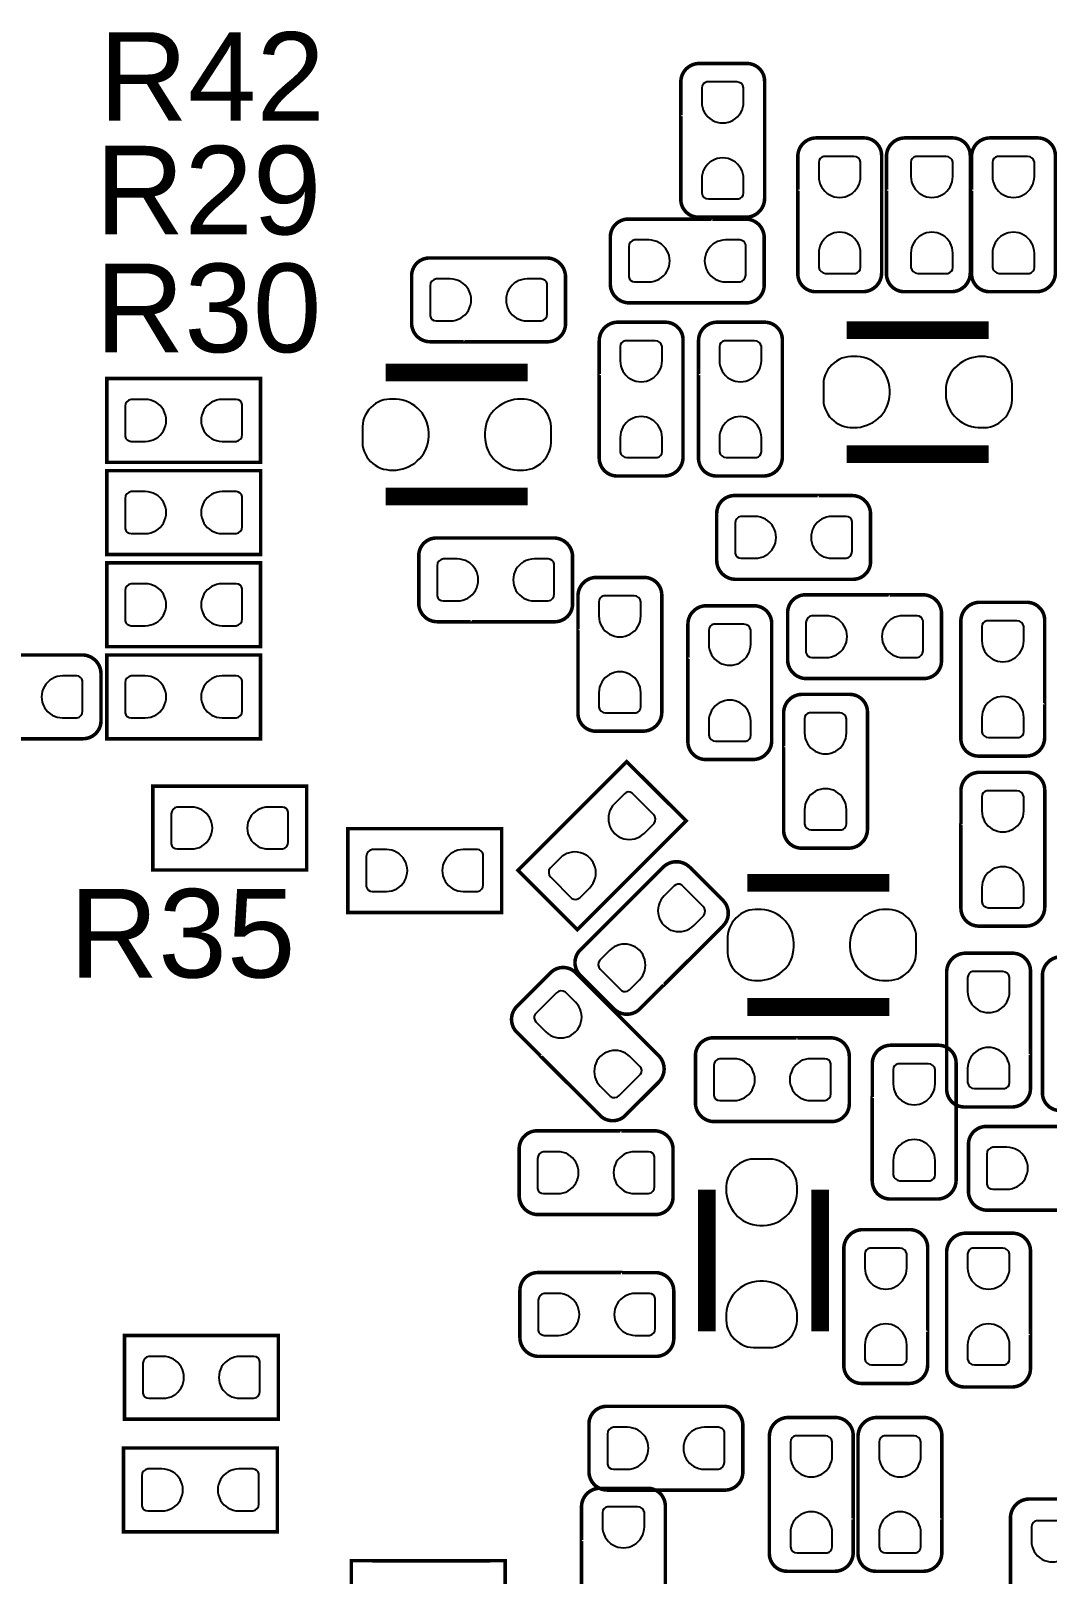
# Model space of a CAD drawing. Extents: x 52.2 to 109.2, y 0 to 35.
# Drawn here: x 74.54 to 81.82, y 12.43 to 23.49 of the extents above; entities that cross this region are included whole.
import ezdxf

# ---------------------------------------------------------------- set-up
doc = ezdxf.new("R2010")
doc.units = 0
doc.header["$MEASUREMENT"] = 0
doc.layers.get('0').update_dxf_attribs({"linetype": 'CONTINUOUS'})
doc.layers.add('BG_NCROUTE_PATH', color=231, linetype='CONTINUOUS')
doc.layers.add('PIN_BOTTOM', color=11, linetype='CONTINUOUS')

# ---------------------------------------------------------------- blocks, each defined once
blk = doc.blocks.new('AAA')
at = {"layer": 'BG_NCROUTE_PATH', "const_width": 0.0254}
for points in [[(-24.601932, 20.493482), (-24.601932, 20.73275, 0.414214), (-24.734266, 20.865084), (-25.075388, 20.865084, 0.414214), (-25.202134, 20.738338), (-25.202134, 19.89836, 0.414214), (-25.066752, 19.762978), (-24.730202, 19.762978, 0.414214), (-24.601678, 19.891502), (-24.601678, 20.493228), (-24.601932, 20.493482)], [(-26.684732, 19.960082), (-26.684732, 20.19935, 0.414214), (-26.817066, 20.331684), (-27.158188, 20.331684, 0.414214), (-27.284934, 20.204938), (-27.284934, 19.36496, 0.414214), (-27.149552, 19.229578), (-26.813002, 19.229578, 0.414214), (-26.684478, 19.358102), (-26.684478, 19.959828), (-26.684732, 19.960082)], [(-26.075132, 19.960082), (-26.075132, 20.19935, 0.414214), (-26.207466, 20.331684), (-26.548588, 20.331684, 0.414214), (-26.675334, 20.204938), (-26.675334, 19.36496, 0.414214), (-26.539952, 19.229578), (-26.203402, 19.229578, 0.414214), (-26.074878, 19.358102), (-26.074878, 19.959828), (-26.075132, 19.960082)], [(-25.440132, 19.960082), (-25.440132, 20.19935, 0.414214), (-25.572466, 20.331684), (-25.913588, 20.331684, 0.414214), (-26.040334, 20.204938), (-26.040334, 19.36496, 0.414214), (-25.904952, 19.229578), (-25.568402, 19.229578, 0.414214), (-25.439878, 19.358102), (-25.439878, 19.959828), (-25.440132, 19.960082)], [(-24.827484, 19.74977), (-25.066752, 19.74977, 0.414214), (-25.199086, 19.617436), (-25.199086, 19.276314, 0.414214), (-25.07234, 19.149568), (-24.232362, 19.149568, 0.414214), (-24.09698, 19.28495), (-24.09698, 19.6215, 0.414214), (-24.225504, 19.750024), (-24.82723, 19.750024), (-24.827484, 19.74977)], [(-23.04542, 18.87093), (-22.806152, 18.87093, 0.414214), (-22.673818, 19.003264), (-22.673818, 19.344386, 0.414214), (-22.800564, 19.471132), (-23.640542, 19.471132, 0.414214), (-23.775924, 19.33575), (-23.775924, 18.9992, 0.414214), (-23.6474, 18.870676), (-23.045674, 18.870676), (-23.04542, 18.87093)], [(-24.728932, 18.639282), (-24.728932, 18.87855, 0.414214), (-24.861266, 19.010884), (-25.202388, 19.010884, 0.414214), (-25.329134, 18.884138), (-25.329134, 18.04416, 0.414214), (-25.193752, 17.908778), (-24.857202, 17.908778, 0.414214), (-24.728678, 18.037302), (-24.728678, 18.639028), (-24.728932, 18.639282)], [(-24.017732, 18.639282), (-24.017732, 18.87855, 0.414214), (-24.150066, 19.010884), (-24.491188, 19.010884, 0.414214), (-24.617934, 18.884138), (-24.617934, 18.04416, 0.414214), (-24.482552, 17.908778), (-24.146002, 17.908778, 0.414214), (-24.017478, 18.037302), (-24.017478, 18.639028), (-24.017732, 18.639282)], [(-25.589484, 17.76857), (-25.828752, 17.76857, 0.414214), (-25.961086, 17.636236), (-25.961086, 17.295114, 0.414214), (-25.83434, 17.168368), (-24.994362, 17.168368, 0.414214), (-24.85898, 17.30375), (-24.85898, 17.6403, 0.414214), (-24.987504, 17.768824), (-25.58923, 17.768824), (-25.589484, 17.76857)], [(-23.09622, 16.86433), (-22.856952, 16.86433, 0.414214), (-22.724618, 16.996664), (-22.724618, 17.337786, 0.414214), (-22.851364, 17.464532), (-23.691342, 17.464532, 0.414214), (-23.826724, 17.32915), (-23.826724, 16.9926, 0.414214), (-23.6982, 16.864076), (-23.096474, 16.864076), (-23.09622, 16.86433)], [(-23.865332, 16.810482), (-23.865332, 17.04975, 0.414214), (-23.997666, 17.182084), (-24.338788, 17.182084, 0.414214), (-24.465534, 17.055338), (-24.465534, 16.21536, 0.414214), (-24.330152, 16.079978), (-23.993602, 16.079978, 0.414214), (-23.865078, 16.208502), (-23.865078, 16.810228), (-23.865332, 16.810482)], [(-26.097484, 17.05737), (-26.336752, 17.05737, 0.414214), (-26.469086, 16.925036), (-26.469086, 16.583914, 0.414214), (-26.34234, 16.457168), (-25.502362, 16.457168, 0.414214), (-25.36698, 16.59255), (-25.36698, 16.9291, 0.414214), (-25.495504, 17.057624), (-26.09723, 17.057624), (-26.097484, 17.05737)], [(-27.207972, 16.273018), (-27.207972, 16.03375, 0.414214), (-27.075638, 15.901416), (-26.734516, 15.901416, 0.414214), (-26.60777, 16.028162), (-26.60777, 16.86814, 0.414214), (-26.743152, 17.003522), (-27.079702, 17.003522, 0.414214), (-27.208226, 16.874998), (-27.208226, 16.273272), (-27.207972, 16.273018)], [(-24.652732, 16.607282), (-24.652732, 16.84655, 0.414214), (-24.785066, 16.978884), (-25.126188, 16.978884, 0.414214), (-25.252934, 16.852138), (-25.252934, 16.01216, 0.414214), (-25.117552, 15.876778), (-24.781002, 15.876778, 0.414214), (-24.652478, 16.005302), (-24.652478, 16.607028), (-24.652732, 16.607282)], [(-19.71802, 16.02613), (-19.478752, 16.02613, 0.414214), (-19.346418, 16.158464), (-19.346418, 16.499586, 0.414214), (-19.473164, 16.626332), (-20.313142, 16.626332, 0.414214), (-20.448524, 16.49095), (-20.448524, 16.1544, 0.414214), (-20.32, 16.025876), (-19.718274, 16.025876), (-19.71802, 16.02613)], [(-25.338532, 15.972282), (-25.338532, 16.21155, 0.414214), (-25.470866, 16.343884), (-25.811988, 16.343884, 0.414214), (-25.938734, 16.217138), (-25.938734, 15.37716, 0.414214), (-25.803352, 15.241778), (-25.466802, 15.241778, 0.414214), (-25.338278, 15.370302), (-25.338278, 15.972028), (-25.338532, 15.972282)], [(-26.608532, 15.413482), (-26.608532, 15.65275, 0.414214), (-26.740866, 15.785084), (-27.081988, 15.785084, 0.414214), (-27.208734, 15.658338), (-27.208734, 14.81836, 0.414214), (-27.073352, 14.682978), (-26.736802, 14.682978, 0.414214), (-26.608278, 14.811502), (-26.608278, 15.413228), (-26.608532, 15.413482)], [(-24.478488, 14.25956), (-24.309324, 14.090396, 0.414377), (-24.122126, 14.090396), (-23.880826, 14.331696, 0.413713), (-23.880826, 14.510766), (-24.474932, 15.104872, 0.413621), (-24.666194, 15.104872), (-24.904192, 14.866874, 0.414602), (-24.904192, 14.68501), (-24.478742, 14.25956), (-24.478488, 14.25956)], [(-27.106372, 13.758418), (-27.106372, 13.51915, 0.414214), (-26.974038, 13.386816), (-26.632916, 13.386816, 0.414214), (-26.50617, 13.513562), (-26.50617, 14.35354, 0.414214), (-26.641552, 14.488922), (-26.978102, 14.488922, 0.414214), (-27.106626, 14.360398), (-27.106626, 13.758672), (-27.106372, 13.758418)], [(-27.792172, 13.733018), (-27.792172, 13.49375, 0.414214), (-27.659838, 13.361416), (-27.318716, 13.361416, 0.414214), (-27.19197, 13.488162), (-27.19197, 14.32814, 0.414214), (-27.327352, 14.463522), (-27.663902, 14.463522, 0.414214), (-27.792426, 14.334998), (-27.792426, 13.733272), (-27.792172, 13.733018)], [(-23.597362, 13.751814), (-23.428198, 13.920978, 0.414377), (-23.428198, 14.108176), (-23.669498, 14.349476, 0.413713), (-23.848568, 14.349476), (-24.442674, 13.75537, 0.413621), (-24.442674, 13.564108), (-24.204676, 13.32611, 0.414602), (-24.022812, 13.32611), (-23.597362, 13.75156), (-23.597362, 13.751814)], [(-25.973532, 13.457682), (-25.973532, 13.69695, 0.414214), (-26.105866, 13.829284), (-26.446988, 13.829284, 0.414214), (-26.573734, 13.702538), (-26.573734, 12.86256, 0.414214), (-26.438352, 12.727178), (-26.101802, 12.727178, 0.414214), (-25.973278, 12.855702), (-25.973278, 13.457428), (-25.973532, 13.457682)], [(-25.437084, 13.88237), (-25.676352, 13.88237, 0.414214), (-25.808686, 13.750036), (-25.808686, 13.408914, 0.414214), (-25.68194, 13.282168), (-24.841962, 13.282168, 0.414214), (-24.70658, 13.41755), (-24.70658, 13.7541, 0.414214), (-24.835104, 13.882624), (-25.43683, 13.882624), (-25.437084, 13.88237)], [(-27.392884, 13.24737), (-27.632152, 13.24737, 0.414214), (-27.764486, 13.115036), (-27.764486, 12.773914, 0.414214), (-27.63774, 12.647168), (-26.797762, 12.647168, 0.414214), (-26.66238, 12.78255), (-26.66238, 13.1191, 0.414214), (-26.790904, 13.247624), (-27.39263, 13.247624), (-27.392884, 13.24737)], [(-24.174704, 13.215874), (-24.413972, 13.215874, 0.414214), (-24.546306, 13.08354), (-24.546306, 12.742418, 0.414214), (-24.41956, 12.615672), (-23.579582, 12.615672, 0.414214), (-23.4442, 12.751054), (-23.4442, 13.087604, 0.414214), (-23.572724, 13.216128), (-24.17445, 13.216128), (-24.174704, 13.215874)], [(-26.369772, 11.777218), (-26.369772, 11.53795, 0.414214), (-26.237438, 11.405616), (-25.896316, 11.405616, 0.414214), (-25.76957, 11.532362), (-25.76957, 12.37234, 0.414214), (-25.904952, 12.507722), (-26.241502, 12.507722, 0.414214), (-26.370026, 12.379198), (-26.370026, 11.777472), (-26.369772, 11.777218)], [(-27.106372, 11.751818), (-27.106372, 11.51255, 0.414214), (-26.974038, 11.380216), (-26.632916, 11.380216, 0.414214), (-26.50617, 11.506962), (-26.50617, 12.34694, 0.414214), (-26.641552, 12.482322), (-26.978102, 12.482322, 0.414214), (-27.106626, 12.353798), (-27.106626, 11.752072), (-27.106372, 11.751818)], [(-24.179784, 12.199874), (-24.419052, 12.199874, 0.414214), (-24.551386, 12.06754), (-24.551386, 11.726418, 0.414214), (-24.42464, 11.599672), (-23.584662, 11.599672, 0.414214), (-23.44928, 11.735054), (-23.44928, 12.071604, 0.414214), (-23.577804, 12.200128), (-24.17953, 12.200128), (-24.179784, 12.199874)], [(-26.471372, 10.431018), (-26.471372, 10.19175, 0.414214), (-26.339038, 10.059416), (-25.997916, 10.059416, 0.414214), (-25.87117, 10.186162), (-25.87117, 11.02614, 0.414214), (-26.006552, 11.161522), (-26.343102, 11.161522, 0.414214), (-26.471626, 11.032998), (-26.471626, 10.431272), (-26.471372, 10.431018)], [(-25.836372, 10.431018), (-25.836372, 10.19175, 0.414214), (-25.704038, 10.059416), (-25.362916, 10.059416, 0.414214), (-25.23617, 10.186162), (-25.23617, 11.02614, 0.414214), (-25.371552, 11.161522), (-25.708102, 11.161522, 0.414214), (-25.836626, 11.032998), (-25.836626, 10.431272), (-25.836372, 10.431018)], [(-24.31542, 10.64133), (-24.076152, 10.64133, 0.414214), (-23.943818, 10.773664), (-23.943818, 11.114786, 0.414214), (-24.070564, 11.241532), (-24.910542, 11.241532, 0.414214), (-25.045924, 11.10615), (-25.045924, 10.7696, 0.414214), (-24.9174, 10.641076), (-24.315674, 10.641076), (-24.31542, 10.64133)], [(-23.890732, 10.282682), (-23.890732, 10.52195, 0.414214), (-24.023066, 10.654284), (-24.364188, 10.654284, 0.414214), (-24.490934, 10.527538), (-24.490934, 9.68756, 0.414214), (-24.355552, 9.552178), (-24.019002, 9.552178, 0.414214), (-23.890478, 9.680702), (-23.890478, 10.282428), (-23.890732, 10.282682)], [(-27.563572, 9.846818), (-27.563572, 9.60755, 0.414214), (-27.431238, 9.475216), (-27.090116, 9.475216, 0.414214), (-26.96337, 9.601962), (-26.96337, 10.44194, 0.414214), (-27.098752, 10.577322), (-27.435302, 10.577322, 0.414214), (-27.563826, 10.448798), (-27.563826, 9.847072), (-27.563572, 9.846818)]]:
    blk.add_lwpolyline(points, format="xyb", dxfattribs=at)
at = {"layer": 'BG_NCROUTE_PATH'}
for points, const_width in [([(-25.790652, 18.95475), (-26.806652, 18.95475)], 0.127), ([(-22.488652, 18.64995), (-23.504652, 18.64995)], 0.127), ([(-21.133562, 18.60677), (-21.591778, 18.60677), (-21.591778, 18.006314), (-20.489672, 18.006314), (-20.489672, 18.60677), (-21.133562, 18.60677)], 0.0254), ([(-26.806652, 18.06575), (-25.790652, 18.06575)], 0.127), ([(-20.948142, 17.34693), (-20.489926, 17.34693), (-20.489926, 17.947386), (-21.592032, 17.947386), (-21.592032, 17.34693), (-20.948142, 17.34693)], 0.0254), ([(-23.504652, 17.76095), (-22.488652, 17.76095)], 0.127), ([(-21.133562, 17.28597), (-21.591778, 17.28597), (-21.591778, 16.685514), (-20.489672, 16.685514), (-20.489672, 17.28597), (-21.133562, 17.28597)], 0.0254), ([(-21.133562, 16.62557), (-21.591778, 16.62557), (-21.591778, 16.025114), (-20.489672, 16.025114), (-20.489672, 16.62557), (-21.133562, 16.62557)], 0.0254), ([(-24.184356, 14.981682), (-23.860506, 14.657578), (-23.435818, 15.082012), (-24.21509, 15.861538), (-24.639778, 15.43685), (-24.184356, 14.981682)], 0.0254), ([(-21.463762, 15.68577), (-21.921978, 15.68577), (-21.921978, 15.085314), (-20.819872, 15.085314), (-20.819872, 15.68577), (-21.463762, 15.68577)], 0.0254), ([(-22.860762, 15.38097), (-23.318978, 15.38097), (-23.318978, 14.780514), (-22.216872, 14.780514), (-22.216872, 15.38097), (-22.860762, 15.38097)], 0.0254), ([(-25.079452, 14.99235), (-26.095452, 14.99235)], 0.127), ([(-26.095452, 14.10335), (-25.079452, 14.10335)], 0.127), ([(-25.600152, 12.79525), (-25.600152, 11.77925)], 0.127), ([(-24.787352, 11.77925), (-24.787352, 12.79525)], 0.127), ([(-21.075142, 11.14933), (-20.616926, 11.14933), (-20.616926, 11.749786), (-21.719032, 11.749786), (-21.719032, 11.14933), (-21.075142, 11.14933)], 0.0254), ([(-21.067522, 10.342626), (-20.609306, 10.342626), (-20.609306, 10.943082), (-21.711412, 10.943082), (-21.711412, 10.342626), (-21.067522, 10.342626)], 0.0254), ([(-22.885654, 10.134854), (-23.34387, 10.135108), (-23.34387, 9.534652), (-22.241764, 9.534398), (-22.241764, 10.135108), (-22.885654, 10.134854)], 0.0254)]:
    blk.add_lwpolyline(points, dxfattribs=dict(at, const_width=const_width))
at = {"layer": 'PIN_BOTTOM'}
for points in [[(-25.051766, 20.588732), (-25.051766, 20.690332, -0.375524), (-25.003252, 20.73275), (-24.787352, 20.73275, -0.36542), (-24.751538, 20.690332), (-24.751538, 20.588732, -1.000028)], [(-27.134566, 20.055332), (-27.134566, 20.156932, -0.375524), (-27.086052, 20.19935), (-26.870152, 20.19935, -0.36542), (-26.834338, 20.156932), (-26.834338, 20.055332, -1.000028)], [(-26.550366, 20.055332), (-26.550366, 20.156932, -0.375524), (-26.501852, 20.19935), (-26.285952, 20.19935, -0.36542), (-26.250138, 20.156932), (-26.250138, 20.055332, -1.000028)], [(-25.889966, 20.055332), (-25.889966, 20.156932, -0.375524), (-25.841452, 20.19935), (-25.625552, 20.19935, -0.36542), (-25.589738, 20.156932), (-25.589738, 20.055332, -1.000028)], [(-24.751538, 20.038568), (-24.751538, 19.936968, -0.375524), (-24.800052, 19.89455), (-25.015952, 19.89455, -0.36542), (-25.051766, 19.936968), (-25.051766, 20.038568, -1.000028)], [(-26.834338, 19.505168), (-26.834338, 19.403568, -0.375524), (-26.882852, 19.36115), (-27.098752, 19.36115, -0.36542), (-27.134566, 19.403568), (-27.134566, 19.505168, -1.000028)], [(-26.250138, 19.505168), (-26.250138, 19.403568, -0.375524), (-26.298652, 19.36115), (-26.514552, 19.36115, -0.36542), (-26.550366, 19.403568), (-26.550366, 19.505168, -1.000028)], [(-25.589738, 19.505168), (-25.589738, 19.403568, -0.375524), (-25.638252, 19.36115), (-25.854152, 19.36115, -0.36542), (-25.889966, 19.403568), (-25.889966, 19.505168, -1.000028)], [(-24.922734, 19.299936), (-25.024334, 19.299936, -0.375524), (-25.066752, 19.34845), (-25.066752, 19.56435, -0.36542), (-25.024334, 19.600164), (-24.922734, 19.600164, -1.000028)], [(-24.37257, 19.600164), (-24.27097, 19.600164, -0.375524), (-24.228552, 19.55165), (-24.228552, 19.33575, -0.36542), (-24.27097, 19.299936), (-24.37257, 19.299936, -1.000028)], [(-23.500334, 19.020536), (-23.601934, 19.020536, -0.375524), (-23.644352, 19.06905), (-23.644352, 19.28495, -0.36542), (-23.601934, 19.320764), (-23.500334, 19.320764, -1.000028)], [(-22.95017, 19.320764), (-22.84857, 19.320764, -0.375524), (-22.806152, 19.27225), (-22.806152, 19.05635, -0.36542), (-22.84857, 19.020536), (-22.95017, 19.020536, -1.000028)], [(-25.178766, 18.734532), (-25.178766, 18.836132, -0.375524), (-25.130252, 18.87855), (-24.914352, 18.87855, -0.36542), (-24.878538, 18.836132), (-24.878538, 18.734532, -1.000028)], [(-24.467566, 18.734532), (-24.467566, 18.836132, -0.375524), (-24.419052, 18.87855), (-24.203152, 18.87855, -0.36542), (-24.167338, 18.836132), (-24.167338, 18.734532, -1.000028)], [(-21.315934, 18.156936), (-21.417534, 18.156936, -0.375524), (-21.459952, 18.20545), (-21.459952, 18.42135, -0.36542), (-21.417534, 18.457164), (-21.315934, 18.457164, -1.000028)], [(-20.76577, 18.457164), (-20.66417, 18.457164, -0.375524), (-20.621752, 18.40865), (-20.621752, 18.19275, -0.36542), (-20.66417, 18.156936), (-20.76577, 18.156936, -1.000028)], [(-24.878538, 18.184368), (-24.878538, 18.082768, -0.375524), (-24.927052, 18.04035), (-25.142952, 18.04035, -0.36542), (-25.178766, 18.082768), (-25.178766, 18.184368, -1.000028)], [(-24.167338, 18.184368), (-24.167338, 18.082768, -0.375524), (-24.215852, 18.04035), (-24.431752, 18.04035, -0.36542), (-24.467566, 18.082768), (-24.467566, 18.184368, -1.000028)], [(-21.315934, 17.496536), (-21.417534, 17.496536, -0.375524), (-21.459952, 17.54505), (-21.459952, 17.76095, -0.36542), (-21.417534, 17.796764), (-21.315934, 17.796764, -1.000028)], [(-20.76577, 17.796764), (-20.66417, 17.796764, -0.375524), (-20.621752, 17.74825), (-20.621752, 17.53235, -0.36542), (-20.66417, 17.496536), (-20.76577, 17.496536, -1.000028)], [(-25.684734, 17.318736), (-25.786334, 17.318736, -0.375524), (-25.828752, 17.36725), (-25.828752, 17.58315, -0.36542), (-25.786334, 17.618964), (-25.684734, 17.618964, -1.000028)], [(-25.13457, 17.618964), (-25.03297, 17.618964, -0.375524), (-24.990552, 17.57045), (-24.990552, 17.35455, -0.36542), (-25.03297, 17.318736), (-25.13457, 17.318736, -1.000028)], [(-23.551134, 17.013936), (-23.652734, 17.013936, -0.375524), (-23.695152, 17.06245), (-23.695152, 17.27835, -0.36542), (-23.652734, 17.314164), (-23.551134, 17.314164, -1.000028)], [(-23.00097, 17.314164), (-22.89937, 17.314164, -0.375524), (-22.856952, 17.26565), (-22.856952, 17.04975, -0.36542), (-22.89937, 17.013936), (-23.00097, 17.013936, -1.000028)], [(-24.315166, 16.905732), (-24.315166, 17.007332, -0.375524), (-24.266652, 17.04975), (-24.050752, 17.04975, -0.36542), (-24.014938, 17.007332), (-24.014938, 16.905732, -1.000028)], [(-21.315934, 16.836136), (-21.417534, 16.836136, -0.375524), (-21.459952, 16.88465), (-21.459952, 17.10055, -0.36542), (-21.417534, 17.136364), (-21.315934, 17.136364, -1.000028)], [(-20.76577, 17.136364), (-20.66417, 17.136364, -0.375524), (-20.621752, 17.08785), (-20.621752, 16.87195, -0.36542), (-20.66417, 16.836136), (-20.76577, 16.836136, -1.000028)], [(-27.058366, 16.727932), (-27.058366, 16.829532, -0.375524), (-27.009852, 16.87195), (-26.793952, 16.87195, -0.36542), (-26.758138, 16.829532), (-26.758138, 16.727932, -1.000028)], [(-26.192734, 16.607536), (-26.294334, 16.607536, -0.375524), (-26.336752, 16.65605), (-26.336752, 16.87195, -0.36542), (-26.294334, 16.907764), (-26.192734, 16.907764, -1.000028)], [(-25.64257, 16.907764), (-25.54097, 16.907764, -0.375524), (-25.498552, 16.85925), (-25.498552, 16.64335, -0.36542), (-25.54097, 16.607536), (-25.64257, 16.607536, -1.000028)], [(-25.102566, 16.702532), (-25.102566, 16.804132, -0.375524), (-25.054052, 16.84655), (-24.838152, 16.84655, -0.36542), (-24.802338, 16.804132), (-24.802338, 16.702532, -1.000028)], [(-24.014938, 16.355568), (-24.014938, 16.253968, -0.375524), (-24.063452, 16.21155), (-24.279352, 16.21155, -0.36542), (-24.315166, 16.253968), (-24.315166, 16.355568, -1.000028)], [(-21.315934, 16.175736), (-21.417534, 16.175736, -0.375524), (-21.459952, 16.22425), (-21.459952, 16.44015, -0.36542), (-21.417534, 16.475964), (-21.315934, 16.475964, -1.000028)], [(-20.76577, 16.475964), (-20.66417, 16.475964, -0.375524), (-20.621752, 16.42745), (-20.621752, 16.21155, -0.36542), (-20.66417, 16.175736), (-20.76577, 16.175736, -1.000028)], [(-20.172934, 16.175736), (-20.274534, 16.175736, -0.375524), (-20.316952, 16.22425), (-20.316952, 16.44015, -0.36542), (-20.274534, 16.475964), (-20.172934, 16.475964, -1.000028)], [(-26.758138, 16.177768), (-26.758138, 16.076168, -0.375524), (-26.806652, 16.03375), (-27.022552, 16.03375, -0.36542), (-27.058366, 16.076168), (-27.058366, 16.177768, -1.000028)], [(-24.802338, 16.152368), (-24.802338, 16.050768, -0.375524), (-24.850852, 16.00835), (-25.066752, 16.00835, -0.36542), (-25.102566, 16.050768), (-25.102566, 16.152368, -1.000028)], [(-25.788366, 16.067532), (-25.788366, 16.169132, -0.375524), (-25.739852, 16.21155), (-25.523952, 16.21155, -0.36542), (-25.488138, 16.169132), (-25.488138, 16.067532, -1.000028)], [(-27.058366, 15.508732), (-27.058366, 15.610332, -0.375524), (-27.009852, 15.65275), (-26.793952, 15.65275, -0.36542), (-26.758138, 15.610332), (-26.758138, 15.508732, -1.000028)], [(-25.488138, 15.517368), (-25.488138, 15.415768, -0.375524), (-25.536652, 15.37335), (-25.752552, 15.37335, -0.36542), (-25.788366, 15.415768), (-25.788366, 15.517368, -1.000028)], [(-24.338788, 15.347696), (-24.41067, 15.419324, -0.377036), (-24.406352, 15.48384), (-24.253698, 15.636494, -0.365683), (-24.198326, 15.631668), (-24.126698, 15.559786, -1.000063)], [(-21.646134, 15.235936), (-21.747734, 15.235936, -0.375524), (-21.790152, 15.28445), (-21.790152, 15.50035, -0.36542), (-21.747734, 15.536164), (-21.646134, 15.536164, -1.000028)], [(-21.09597, 15.536164), (-20.99437, 15.536164, -0.375524), (-20.951952, 15.48765), (-20.951952, 15.27175, -0.36542), (-20.99437, 15.235936), (-21.09597, 15.235936, -1.000028)], [(-23.737316, 15.170404), (-23.665434, 15.098776, -0.377036), (-23.669752, 15.03426), (-23.822406, 14.881606, -0.365683), (-23.877778, 14.886432), (-23.949406, 14.958314, -1.000063)], [(-23.043134, 14.931136), (-23.144734, 14.931136, -0.375524), (-23.187152, 14.97965), (-23.187152, 15.19555, -0.36542), (-23.144734, 15.231364), (-23.043134, 15.231364, -1.000028)], [(-22.49297, 15.231364), (-22.39137, 15.231364, -0.375524), (-22.348952, 15.18285), (-22.348952, 14.96695, -0.36542), (-22.39137, 14.931136), (-22.49297, 14.931136, -1.000028)], [(-26.758138, 14.958568), (-26.758138, 14.856968, -0.375524), (-26.806652, 14.81455), (-27.022552, 14.81455, -0.36542), (-27.058366, 14.856968), (-27.058366, 14.958568, -1.000028)], [(-24.694388, 14.687296), (-24.76627, 14.758924, -0.377036), (-24.761952, 14.82344), (-24.609298, 14.976094, -0.365683), (-24.553926, 14.971268), (-24.482298, 14.899386, -1.000063)], [(-24.092916, 14.510004), (-24.021034, 14.438376, -0.377036), (-24.025352, 14.37386), (-24.178006, 14.221206, -0.365683), (-24.233378, 14.226032), (-24.305006, 14.297914, -1.000063)], [(-26.956766, 14.213332), (-26.956766, 14.314932, -0.375524), (-26.908252, 14.35735), (-26.692352, 14.35735, -0.36542), (-26.656538, 14.314932), (-26.656538, 14.213332, -1.000028)], [(-23.847806, 14.137386), (-23.776178, 14.209268, -0.377036), (-23.711662, 14.20495), (-23.559008, 14.052296, -0.365683), (-23.563834, 13.996924), (-23.635716, 13.925296, -1.000063)], [(-26.656538, 13.663168), (-26.656538, 13.561568, -0.375524), (-26.705052, 13.51915), (-26.920952, 13.51915, -0.36542), (-26.956766, 13.561568), (-26.956766, 13.663168, -1.000028)], [(-25.532334, 13.432536), (-25.633934, 13.432536, -0.375524), (-25.676352, 13.48105), (-25.676352, 13.69695, -0.36542), (-25.633934, 13.732764), (-25.532334, 13.732764, -1.000028)], [(-24.98217, 13.732764), (-24.88057, 13.732764, -0.375524), (-24.838152, 13.68425), (-24.838152, 13.46835, -0.36542), (-24.88057, 13.432536), (-24.98217, 13.432536, -1.000028)], [(-24.025098, 13.535914), (-24.096726, 13.464032, -0.377036), (-24.161242, 13.46835), (-24.313896, 13.621004, -0.365683), (-24.30907, 13.676376), (-24.237188, 13.748004, -1.000063)], [(-26.423366, 13.552932), (-26.423366, 13.654532, -0.375524), (-26.374852, 13.69695), (-26.158952, 13.69695, -0.36542), (-26.123138, 13.654532), (-26.123138, 13.552932, -1.000028)], [(-26.93797, 13.097764), (-26.83637, 13.097764, -0.375524), (-26.793952, 13.04925), (-26.793952, 12.83335, -0.36542), (-26.83637, 12.797536), (-26.93797, 12.797536, -1.000028)], [(-26.123138, 13.002768), (-26.123138, 12.901168, -0.375524), (-26.171652, 12.85875), (-26.387552, 12.85875, -0.36542), (-26.423366, 12.901168), (-26.423366, 13.002768, -1.000028)], [(-24.269954, 12.76604), (-24.371554, 12.76604, -0.375524), (-24.413972, 12.814554), (-24.413972, 13.030454, -0.36542), (-24.371554, 13.066268), (-24.269954, 13.066268, -1.000028)], [(-23.71979, 13.066268), (-23.61819, 13.066268, -0.375524), (-23.575772, 13.017754), (-23.575772, 12.801854, -0.36542), (-23.61819, 12.76604), (-23.71979, 12.76604, -1.000028)], [(-26.956766, 12.232132), (-26.956766, 12.333732, -0.375524), (-26.908252, 12.37615), (-26.692352, 12.37615, -0.36542), (-26.656538, 12.333732), (-26.656538, 12.232132, -1.000028)], [(-26.220166, 12.232132), (-26.220166, 12.333732, -0.375524), (-26.171652, 12.37615), (-25.955752, 12.37615, -0.36542), (-25.919938, 12.333732), (-25.919938, 12.232132, -1.000028)], [(-24.275034, 11.75004), (-24.376634, 11.75004, -0.375524), (-24.419052, 11.798554), (-24.419052, 12.014454, -0.36542), (-24.376634, 12.050268), (-24.275034, 12.050268, -1.000028)], [(-23.72487, 12.050268), (-23.62327, 12.050268, -0.375524), (-23.580852, 12.001754), (-23.580852, 11.785854, -0.36542), (-23.62327, 11.75004), (-23.72487, 11.75004, -1.000028)], [(-26.656538, 11.681968), (-26.656538, 11.580368, -0.375524), (-26.705052, 11.53795), (-26.920952, 11.53795, -0.36542), (-26.956766, 11.580368), (-26.956766, 11.681968, -1.000028)], [(-25.919938, 11.681968), (-25.919938, 11.580368, -0.375524), (-25.968452, 11.53795), (-26.184352, 11.53795, -0.36542), (-26.220166, 11.580368), (-26.220166, 11.681968, -1.000028)], [(-21.442934, 11.298936), (-21.544534, 11.298936, -0.375524), (-21.586952, 11.34745), (-21.586952, 11.56335, -0.36542), (-21.544534, 11.599164), (-21.442934, 11.599164, -1.000028)], [(-20.89277, 11.599164), (-20.79117, 11.599164, -0.375524), (-20.748752, 11.55065), (-20.748752, 11.33475, -0.36542), (-20.79117, 11.298936), (-20.89277, 11.298936, -1.000028)], [(-24.770334, 10.790936), (-24.871934, 10.790936, -0.375524), (-24.914352, 10.83945), (-24.914352, 11.05535, -0.36542), (-24.871934, 11.091164), (-24.770334, 11.091164, -1.000028)], [(-24.22017, 11.091164), (-24.11857, 11.091164, -0.375524), (-24.076152, 11.04265), (-24.076152, 10.82675, -0.36542), (-24.11857, 10.790936), (-24.22017, 10.790936, -1.000028)], [(-26.321766, 10.885932), (-26.321766, 10.987532, -0.375524), (-26.273252, 11.02995), (-26.057352, 11.02995, -0.36542), (-26.021538, 10.987532), (-26.021538, 10.885932, -1.000028)], [(-25.686766, 10.885932), (-25.686766, 10.987532, -0.375524), (-25.638252, 11.02995), (-25.422352, 11.02995, -0.36542), (-25.386538, 10.987532), (-25.386538, 10.885932, -1.000028)], [(-21.435314, 10.492232), (-21.536914, 10.492232, -0.375524), (-21.579332, 10.540746), (-21.579332, 10.756646, -0.36542), (-21.536914, 10.79246), (-21.435314, 10.79246, -1.000028)], [(-20.88515, 10.79246), (-20.78355, 10.79246, -0.375524), (-20.741132, 10.743946), (-20.741132, 10.528046, -0.36542), (-20.78355, 10.492232), (-20.88515, 10.492232, -1.000028)], [(-24.340566, 10.377932), (-24.340566, 10.479532, -0.375524), (-24.292052, 10.52195), (-24.076152, 10.52195, -0.36542), (-24.040338, 10.479532), (-24.040338, 10.377932, -1.000028)], [(-27.413966, 10.276332), (-27.413966, 10.377932, -0.375524), (-27.365452, 10.42035), (-27.149552, 10.42035, -0.36542), (-27.113738, 10.377932), (-27.113738, 10.276332, -1.000028)], [(-26.021538, 10.335768), (-26.021538, 10.234168, -0.375524), (-26.070052, 10.19175), (-26.285952, 10.19175, -0.36542), (-26.321766, 10.234168), (-26.321766, 10.335768, -1.000028)], [(-25.386538, 10.335768), (-25.386538, 10.234168, -0.375524), (-25.435052, 10.19175), (-25.650952, 10.19175, -0.36542), (-25.686766, 10.234168), (-25.686766, 10.335768, -1.000028)]]:
    blk.add_lwpolyline(points, format="xyb", close=True, dxfattribs=at)
for points in [[(-26.781252, 18.763996), (-26.757122, 18.765266), (-26.733246, 18.763996), (-26.70937, 18.760948), (-26.685748, 18.755614), (-26.662888, 18.747994), (-26.64079, 18.738596), (-26.619708, 18.727166), (-26.599642, 18.713958), (-26.580846, 18.698718), (-26.56332, 18.682208), (-26.547572, 18.66392), (-26.533602, 18.644362), (-26.522172, 18.621502), (-26.513028, 18.597626), (-26.50617, 18.572988), (-26.501344, 18.547842), (-26.499058, 18.522442), (-26.499058, 18.497042), (-26.501344, 18.471642), (-26.50617, 18.446496), (-26.513028, 18.421858), (-26.522172, 18.397982), (-26.533602, 18.375122), (-26.547064, 18.35531), (-26.562304, 18.336768), (-26.579322, 18.31975), (-26.598118, 18.30451), (-26.61793, 18.291048), (-26.639266, 18.279618), (-26.661364, 18.27022), (-26.684224, 18.263108), (-26.707846, 18.258282), (-26.731722, 18.255742), (-26.755852, 18.255488), (-26.777696, 18.255234), (-26.799286, 18.25752), (-26.820622, 18.261838), (-26.841196, 18.268442), (-26.861262, 18.277332), (-26.880058, 18.288), (-26.897584, 18.3007), (-26.91384, 18.315178), (-26.928572, 18.331434), (-26.941272, 18.34896), (-26.952194, 18.367756), (-26.961084, 18.387568), (-26.967942, 18.408396), (-26.97226, 18.429732), (-26.974546, 18.451322), (-26.974546, 18.567908), (-26.972514, 18.589244), (-26.967942, 18.610326), (-26.961338, 18.6309), (-26.952702, 18.650458), (-26.942034, 18.669254), (-26.929588, 18.68678), (-26.915364, 18.702782), (-26.899362, 18.71726), (-26.88209, 18.72996), (-26.863548, 18.740882), (-26.84399, 18.750026), (-26.82367, 18.756884), (-26.802588, 18.761456)], [(-25.816052, 18.256504), (-25.840182, 18.255234), (-25.864058, 18.256504), (-25.887934, 18.259552), (-25.911556, 18.264886), (-25.934416, 18.272506), (-25.956514, 18.281904), (-25.977596, 18.293334), (-25.997662, 18.306542), (-26.016458, 18.321782), (-26.033984, 18.338292), (-26.049732, 18.35658), (-26.063702, 18.376138), (-26.075132, 18.398998), (-26.084276, 18.422874), (-26.091134, 18.447512), (-26.09596, 18.472658), (-26.098246, 18.498058), (-26.098246, 18.523458), (-26.09596, 18.548858), (-26.091134, 18.574004), (-26.084276, 18.598642), (-26.075132, 18.622518), (-26.063702, 18.645378), (-26.05024, 18.66519), (-26.035, 18.683732), (-26.017982, 18.70075), (-25.999186, 18.71599), (-25.979374, 18.729452), (-25.958038, 18.740882), (-25.93594, 18.75028), (-25.91308, 18.757392), (-25.889458, 18.762218), (-25.865582, 18.764758), (-25.841452, 18.765012), (-25.819608, 18.765266), (-25.798018, 18.76298), (-25.776682, 18.758662), (-25.756108, 18.752058), (-25.736042, 18.743168), (-25.717246, 18.7325), (-25.69972, 18.7198), (-25.683464, 18.705322), (-25.668732, 18.689066), (-25.656032, 18.67154), (-25.64511, 18.652744), (-25.63622, 18.632932), (-25.629362, 18.612104), (-25.625044, 18.590768), (-25.622758, 18.569178), (-25.622758, 18.452592), (-25.62479, 18.431256), (-25.629362, 18.410174), (-25.635966, 18.3896), (-25.644602, 18.370042), (-25.65527, 18.351246), (-25.667716, 18.33372), (-25.68194, 18.317718), (-25.697942, 18.30324), (-25.715214, 18.29054), (-25.733756, 18.279618), (-25.753314, 18.270474), (-25.773634, 18.263616), (-25.794716, 18.259044)], [(-23.479252, 18.459196), (-23.455122, 18.460466), (-23.431246, 18.459196), (-23.40737, 18.456148), (-23.383748, 18.450814), (-23.360888, 18.443194), (-23.33879, 18.433796), (-23.317708, 18.422366), (-23.297642, 18.409158), (-23.278846, 18.393918), (-23.26132, 18.377408), (-23.245572, 18.35912), (-23.231602, 18.339562), (-23.220172, 18.316702), (-23.211028, 18.292826), (-23.20417, 18.268188), (-23.199344, 18.243042), (-23.197058, 18.217642), (-23.197058, 18.192242), (-23.199344, 18.166842), (-23.20417, 18.141696), (-23.211028, 18.117058), (-23.220172, 18.093182), (-23.231602, 18.070322), (-23.245064, 18.05051), (-23.260304, 18.031968), (-23.277322, 18.01495), (-23.296118, 17.99971), (-23.31593, 17.986248), (-23.337266, 17.974818), (-23.359364, 17.96542), (-23.382224, 17.958308), (-23.405846, 17.953482), (-23.429722, 17.950942), (-23.453852, 17.950688), (-23.475696, 17.950434), (-23.497286, 17.95272), (-23.518622, 17.957038), (-23.539196, 17.963642), (-23.559262, 17.972532), (-23.578058, 17.9832), (-23.595584, 17.9959), (-23.61184, 18.010378), (-23.626572, 18.026634), (-23.639272, 18.04416), (-23.650194, 18.062956), (-23.659084, 18.082768), (-23.665942, 18.103596), (-23.67026, 18.124932), (-23.672546, 18.146522), (-23.672546, 18.263108), (-23.670514, 18.284444), (-23.665942, 18.305526), (-23.659338, 18.3261), (-23.650702, 18.345658), (-23.640034, 18.364454), (-23.627588, 18.38198), (-23.613364, 18.397982), (-23.597362, 18.41246), (-23.58009, 18.42516), (-23.561548, 18.436082), (-23.54199, 18.445226), (-23.52167, 18.452084), (-23.500588, 18.456656)], [(-22.514052, 17.951704), (-22.538182, 17.950434), (-22.562058, 17.951704), (-22.585934, 17.954752), (-22.609556, 17.960086), (-22.632416, 17.967706), (-22.654514, 17.977104), (-22.675596, 17.988534), (-22.695662, 18.001742), (-22.714458, 18.016982), (-22.731984, 18.033492), (-22.747732, 18.05178), (-22.761702, 18.071338), (-22.773132, 18.094198), (-22.782276, 18.118074), (-22.789134, 18.142712), (-22.79396, 18.167858), (-22.796246, 18.193258), (-22.796246, 18.218658), (-22.79396, 18.244058), (-22.789134, 18.269204), (-22.782276, 18.293842), (-22.773132, 18.317718), (-22.761702, 18.340578), (-22.74824, 18.36039), (-22.733, 18.378932), (-22.715982, 18.39595), (-22.697186, 18.41119), (-22.677374, 18.424652), (-22.656038, 18.436082), (-22.63394, 18.44548), (-22.61108, 18.452592), (-22.587458, 18.457418), (-22.563582, 18.459958), (-22.539452, 18.460212), (-22.517608, 18.460466), (-22.496018, 18.45818), (-22.474682, 18.453862), (-22.454108, 18.447258), (-22.434042, 18.438368), (-22.415246, 18.4277), (-22.39772, 18.415), (-22.381464, 18.400522), (-22.366732, 18.384266), (-22.354032, 18.36674), (-22.34311, 18.347944), (-22.33422, 18.328132), (-22.327362, 18.307304), (-22.323044, 18.285968), (-22.320758, 18.264378), (-22.320758, 18.147792), (-22.32279, 18.126456), (-22.327362, 18.105374), (-22.333966, 18.0848), (-22.342602, 18.065242), (-22.35327, 18.046446), (-22.365716, 18.02892), (-22.37994, 18.012918), (-22.395942, 17.99844), (-22.413214, 17.98574), (-22.431756, 17.974818), (-22.451314, 17.965674), (-22.471634, 17.958816), (-22.492716, 17.954244)], [(-26.095452, 14.801596), (-26.071322, 14.802866), (-26.047446, 14.801596), (-26.02357, 14.798548), (-25.999948, 14.793214), (-25.977088, 14.785594), (-25.95499, 14.776196), (-25.933908, 14.764766), (-25.913842, 14.751558), (-25.895046, 14.736318), (-25.87752, 14.719808), (-25.861772, 14.70152), (-25.847802, 14.681962), (-25.836372, 14.659102), (-25.827228, 14.635226), (-25.82037, 14.610588), (-25.815544, 14.585442), (-25.813258, 14.560042), (-25.813258, 14.534642), (-25.815544, 14.509242), (-25.82037, 14.484096), (-25.827228, 14.459458), (-25.836372, 14.435582), (-25.847802, 14.412722), (-25.861264, 14.39291), (-25.876504, 14.374368), (-25.893522, 14.35735), (-25.912318, 14.34211), (-25.93213, 14.328648), (-25.953466, 14.317218), (-25.975564, 14.30782), (-25.998424, 14.300708), (-26.022046, 14.295882), (-26.045922, 14.293342), (-26.070052, 14.293088), (-26.091896, 14.292834), (-26.113486, 14.29512), (-26.134822, 14.299438), (-26.155396, 14.306042), (-26.175462, 14.314932), (-26.194258, 14.3256), (-26.211784, 14.3383), (-26.22804, 14.352778), (-26.242772, 14.369034), (-26.255472, 14.38656), (-26.266394, 14.405356), (-26.275284, 14.425168), (-26.282142, 14.445996), (-26.28646, 14.467332), (-26.288746, 14.488922), (-26.288746, 14.605508), (-26.286714, 14.626844), (-26.282142, 14.647926), (-26.275538, 14.6685), (-26.266902, 14.688058), (-26.256234, 14.706854), (-26.243788, 14.72438), (-26.229564, 14.740382), (-26.213562, 14.75486), (-26.19629, 14.76756), (-26.177748, 14.778482), (-26.15819, 14.787626), (-26.13787, 14.794484), (-26.116788, 14.799056)], [(-25.130252, 14.294104), (-25.154382, 14.292834), (-25.178258, 14.294104), (-25.202134, 14.297152), (-25.225756, 14.302486), (-25.248616, 14.310106), (-25.270714, 14.319504), (-25.291796, 14.330934), (-25.311862, 14.344142), (-25.330658, 14.359382), (-25.348184, 14.375892), (-25.363932, 14.39418), (-25.377902, 14.413738), (-25.389332, 14.436598), (-25.398476, 14.460474), (-25.405334, 14.485112), (-25.41016, 14.510258), (-25.412446, 14.535658), (-25.412446, 14.561058), (-25.41016, 14.586458), (-25.405334, 14.611604), (-25.398476, 14.636242), (-25.389332, 14.660118), (-25.377902, 14.682978), (-25.36444, 14.70279), (-25.3492, 14.721332), (-25.332182, 14.73835), (-25.313386, 14.75359), (-25.293574, 14.767052), (-25.272238, 14.778482), (-25.25014, 14.78788), (-25.22728, 14.794992), (-25.203658, 14.799818), (-25.179782, 14.802358), (-25.155652, 14.802612), (-25.133808, 14.802866), (-25.112218, 14.80058), (-25.090882, 14.796262), (-25.070308, 14.789658), (-25.050242, 14.780768), (-25.031446, 14.7701), (-25.01392, 14.7574), (-24.997664, 14.742922), (-24.982932, 14.726666), (-24.970232, 14.70914), (-24.95931, 14.690344), (-24.95042, 14.670532), (-24.943562, 14.649704), (-24.939244, 14.628368), (-24.936958, 14.606778), (-24.936958, 14.490192), (-24.93899, 14.468856), (-24.943562, 14.447774), (-24.950166, 14.4272), (-24.958802, 14.407642), (-24.96947, 14.388846), (-24.981916, 14.37132), (-24.99614, 14.355318), (-25.012142, 14.34084), (-25.029414, 14.32814), (-25.047956, 14.317218), (-25.067514, 14.308074), (-25.087834, 14.301216), (-25.108916, 14.296644)], [(-24.927306, 12.82065), (-24.926036, 12.79652), (-24.927306, 12.772644), (-24.930354, 12.748768), (-24.935688, 12.725146), (-24.943308, 12.702286), (-24.952706, 12.680188), (-24.964136, 12.659106), (-24.977344, 12.63904), (-24.992584, 12.620244), (-25.009094, 12.602718), (-25.027382, 12.58697), (-25.04694, 12.573), (-25.0698, 12.56157), (-25.093676, 12.552426), (-25.118314, 12.545568), (-25.14346, 12.540742), (-25.16886, 12.538456), (-25.19426, 12.538456), (-25.21966, 12.540742), (-25.244806, 12.545568), (-25.269444, 12.552426), (-25.29332, 12.56157), (-25.31618, 12.573), (-25.335992, 12.586462), (-25.354534, 12.601702), (-25.371552, 12.61872), (-25.386792, 12.637516), (-25.400254, 12.657328), (-25.411684, 12.678664), (-25.421082, 12.700762), (-25.428194, 12.723622), (-25.43302, 12.747244), (-25.43556, 12.77112), (-25.435814, 12.79525), (-25.436068, 12.817094), (-25.433782, 12.838684), (-25.429464, 12.86002), (-25.42286, 12.880594), (-25.41397, 12.90066), (-25.403302, 12.919456), (-25.390602, 12.936982), (-25.376124, 12.953238), (-25.359868, 12.96797), (-25.342342, 12.98067), (-25.323546, 12.991592), (-25.303734, 13.000482), (-25.282906, 13.00734), (-25.26157, 13.011658), (-25.23998, 13.013944), (-25.123394, 13.013944), (-25.102058, 13.011912), (-25.080976, 13.00734), (-25.060402, 13.000736), (-25.040844, 12.9921), (-25.022048, 12.981432), (-25.004522, 12.968986), (-24.98852, 12.954762), (-24.974042, 12.93876), (-24.961342, 12.921488), (-24.95042, 12.902946), (-24.941276, 12.883388), (-24.934418, 12.863068), (-24.929846, 12.841986)], [(-25.434798, 11.85545), (-25.436068, 11.87958), (-25.434798, 11.903456), (-25.43175, 11.927332), (-25.426416, 11.950954), (-25.418796, 11.973814), (-25.409398, 11.995912), (-25.397968, 12.016994), (-25.38476, 12.03706), (-25.36952, 12.055856), (-25.35301, 12.073382), (-25.334722, 12.08913), (-25.315164, 12.1031), (-25.292304, 12.11453), (-25.268428, 12.123674), (-25.24379, 12.130532), (-25.218644, 12.135358), (-25.193244, 12.137644), (-25.167844, 12.137644), (-25.142444, 12.135358), (-25.117298, 12.130532), (-25.09266, 12.123674), (-25.068784, 12.11453), (-25.045924, 12.1031), (-25.026112, 12.089638), (-25.00757, 12.074398), (-24.990552, 12.05738), (-24.975312, 12.038584), (-24.96185, 12.018772), (-24.95042, 11.997436), (-24.941022, 11.975338), (-24.93391, 11.952478), (-24.929084, 11.928856), (-24.926544, 11.90498), (-24.92629, 11.88085), (-24.926036, 11.859006), (-24.928322, 11.837416), (-24.93264, 11.81608), (-24.939244, 11.795506), (-24.948134, 11.77544), (-24.958802, 11.756644), (-24.971502, 11.739118), (-24.98598, 11.722862), (-25.002236, 11.70813), (-25.019762, 11.69543), (-25.038558, 11.684508), (-25.05837, 11.675618), (-25.079198, 11.66876), (-25.100534, 11.664442), (-25.122124, 11.662156), (-25.23871, 11.662156), (-25.260046, 11.664188), (-25.281128, 11.66876), (-25.301702, 11.675364), (-25.32126, 11.684), (-25.340056, 11.694668), (-25.357582, 11.707114), (-25.373584, 11.721338), (-25.388062, 11.73734), (-25.400762, 11.754612), (-25.411684, 11.773154), (-25.420828, 11.792712), (-25.427686, 11.813032), (-25.432258, 11.834114)]]:
    blk.add_lwpolyline(points, close=True, dxfattribs=at)
at = {"layer": 'BG_NCROUTE_PATH', "text_generation_flag": 2, "width": 1.04}
for s, p in [('R42', (-20.432522, 20.454366)), ('R29', (-20.40763, 19.640042)), ('R30', (-20.40763, 18.795746)), ('R35', (-20.221194, 14.314424))]:
    blk.add_text(s, height=0.635, dxfattribs=at).set_placement(p)

msp = doc.modelspace()

# ---------------------------------------------------------------- block references
at = {"linetype": 'Continuous', "xscale": -1}
msp.add_blockref('AAA', (54.594252, 2.39395), dxfattribs=at)

doc.saveas('drawing.dxf')
